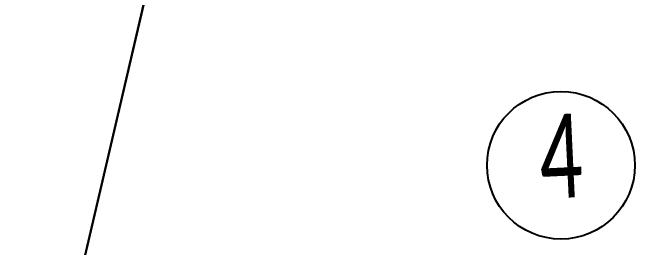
# Model space of a CAD drawing. Header units: millimetres. Extents: x 474016 to 477875, y 2288607 to 2292200.
# Drawn here: x 474016 to 474090.3, y 2288861.8 to 2288889.9 of the extents above; entities that cross this region are included whole.
import ezdxf
from ezdxf.enums import TextEntityAlignment as Align

# ---------------------------------------------------------------- set-up
doc = ezdxf.new("R2010")
doc.units = ezdxf.units.MM
doc.header["$LTSCALE"] = 50
for name, color, linetype in [('CVL_LOTIF', 1, 'Continuous'), ('POLIG. FISICO-TOPOGRAF', 194, 'Continuous'), ('POLIGONALGRAL', 7, 'Continuous')]:
    doc.layers.add(name, color=color, linetype=linetype)
doc.layers.add('MANZANAS', color=4, linetype='Continuous', lineweight=15)
doc.layers.add('NO DE MZ', color=3, linetype='Continuous', lineweight=18)
doc.styles.add('Legend', font='calibri.ttf')

msp = doc.modelspace()

# ---------------------------------------------------------------- linework, layer by layer
msp.add_lwpolyline([(474015.964, 2288823.713), (474235.189, 2289764.407)])
at = {"color": 3}
msp.add_circle((474081.362, 2288871.62), 8.813, dxfattribs=at)
at = {"layer": 'CVL_LOTIF'}
msp.add_lwpolyline([(474157.266, 2288879.292), (474035.528, 2288907.663), (474015.964, 2288823.713), (474140.516, 2288807.417)], close=True, dxfattribs=at)
at = {"layer": 'MANZANAS'}
msp.add_lwpolyline([(474015.964, 2288823.713), (474235.189, 2289764.407), (474345.027, 2290122.777)], dxfattribs=at)
at = {"layer": 'POLIG. FISICO-TOPOGRAF'}
msp.add_lwpolyline([(474142.508, 2288807.157), (474015.964, 2288823.713), (474235.189, 2289764.407), (474514.9, 2290677.025), (474993.885, 2291112.494), (475533.744, 2290888.924), (474404.538, 2289616.523), (474693.544, 2289380.89), (474519.469, 2288757.839), (474392.255, 2288774.482)], dxfattribs=at)
at = {"layer": 'POLIGONALGRAL', "color": 3}
msp.add_lwpolyline([(474015.964, 2288823.713), (474235.189, 2289764.407), (474345.027, 2290122.777), (474674.083, 2289920.248), (474404.538, 2289616.523), (474693.544, 2289380.89), (474519.469, 2288757.839)], close=True, dxfattribs=at)

# ---------------------------------------------------------------- texts
at = {"layer": 'NO DE MZ', "lineweight": 9, "style": 'Legend', "width": 0.65}
msp.add_text('4', height=10, rotation=2.71548, dxfattribs=at).set_placement((474081.317, 2288872.724), align=Align.MIDDLE)

doc.saveas('drawing.dxf')
